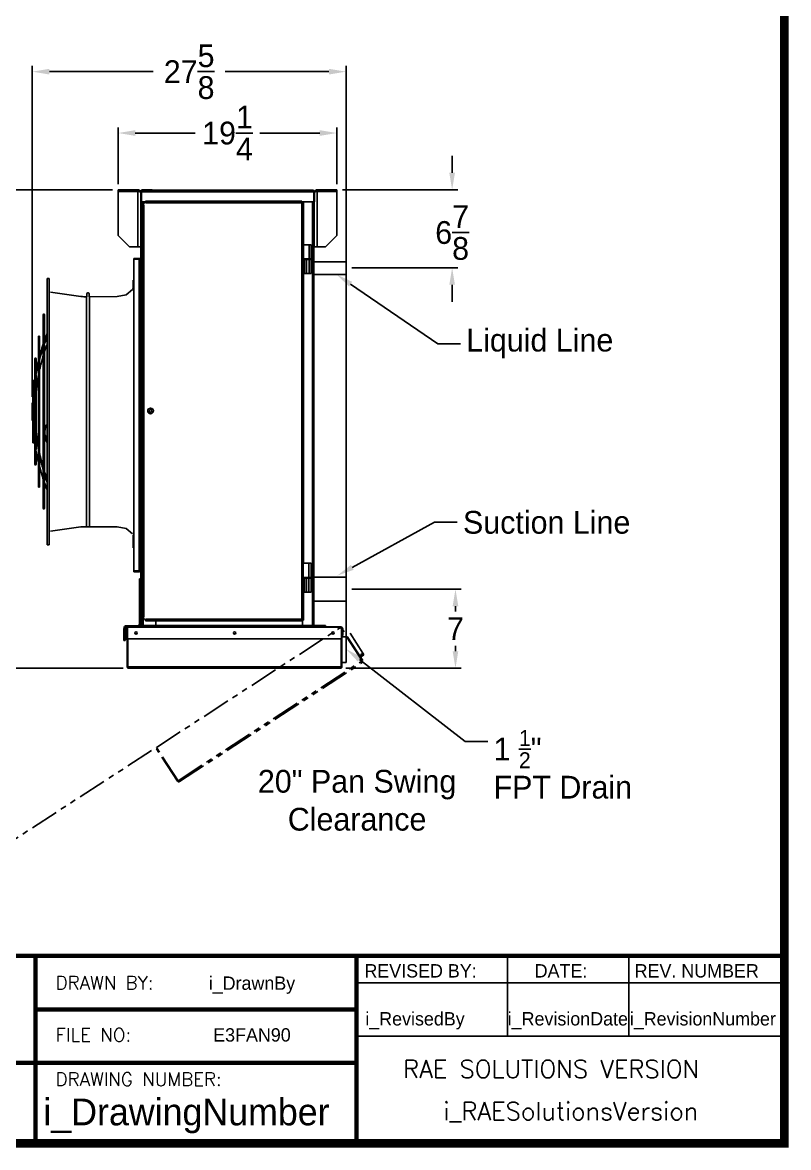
# Model space of a CAD drawing. Header units: inches. Extents: x 547 to 857, y 246 to 442.
# Drawn here: x 786 to 853.4, y 249.5 to 348.4 of the extents above; entities that cross this region are included whole.
import ezdxf
from ezdxf import colors
from ezdxf.entities.mleader import LeaderData, LeaderLine
from ezdxf.enums import TextEntityAlignment as Align
from ezdxf.math import Vec2, Vec3

# ---------------------------------------------------------------- set-up
doc = ezdxf.new("R2010")
doc.units = ezdxf.units.IN
doc.header["$MEASUREMENT"] = 0
doc.header["$PDSIZE"] = -1
doc.linetypes.add('PHANTOM', pattern=[0.5, 0.25, -0.05, 0.05, -0.05, 0.05, -0.05])
doc.layers.add('Hingeable', color=7, linetype='PHANTOM')
doc.styles.add('SIMPLEX', font='SIMPLEX')
doc.dimstyles.new('RAE Solutions', dxfattribs={"dimtxt": 2, "dimasz": 1.5, "dimexe": 0.5, "dimexo": 0.5, "dimgap": 0.5, "dimtad": 0, "dimtih": 1, "dimtoh": 1, "dimdec": 3, "dimrnd": 0.125, "dimzin": 1, "dimdsep": 46, "dimlunit": 5, "dimtxsty": 'Standard', "dimcen": 0.09, "dimadec": 0, "dimazin": 0, "dimtfac": 1, "dimtdec": 3, "dimtofl": 0, "dimtmove": 0, "dimatfit": 3, "dimfxl": 1, "dimtolj": 1, "dimtzin": 1, "dimarcsym": 0})

# ---------------------------------------------------------------- blocks, each defined once
blk = doc.blocks.new('*D200')
at = {"color": 0, "linetype": 'Continuous', "lineweight": -2}
for p, q in [((823.834, 335.225), (823.834, 336.725)), ((814.195, 333.725), (824.334, 333.725)), ((814.999, 326.882), (824.334, 326.882)), ((823.834, 325.382), (823.834, 323.882))]:
    blk.add_line(p, q, dxfattribs=at)
at = {"color": 0, "linetype": 'Continuous'}
for points in [[(823.584, 335.225), (824.084, 335.225), (823.834, 333.725)], [(823.584, 325.382), (824.084, 325.382), (823.834, 326.882)]]:
    blk.add_solid(points, dxfattribs=at)
at = {"layer": 'Defpoints', "color": 0, "linetype": 'Continuous'}
for p in [(813.695, 333.725), (814.499, 326.882), (823.834, 326.882)]:
    blk.add_point(p, dxfattribs=at)
at = {"color": 0, "linetype": 'Continuous', "lineweight": 25, "insert": (823.834, 329.977), "char_height": 2, "attachment_point": 5}
blk.add_mtext('\\A1;6{\\H1x;\\S7/8;}', dxfattribs=at)
blk = doc.blocks.new('*D202')
at = {"color": 0, "linetype": 'Continuous', "lineweight": -2}
for p, q in [((794.457, 334.225), (794.457, 339.221)), ((795.957, 338.721), (801.243, 338.721)), ((812.195, 338.721), (806.91, 338.721)), ((813.695, 334.225), (813.695, 339.221))]:
    blk.add_line(p, q, dxfattribs=at)
at = {"color": 0, "linetype": 'Continuous'}
for points in [[(795.957, 338.971), (795.957, 338.471), (794.457, 338.721)], [(812.195, 338.971), (812.195, 338.471), (813.695, 338.721)]]:
    blk.add_solid(points, dxfattribs=at)
at = {"layer": 'Defpoints', "color": 0, "linetype": 'Continuous'}
for p in [(794.457, 338.721), (794.457, 333.725), (813.695, 333.725)]:
    blk.add_point(p, dxfattribs=at)
at = {"color": 0, "linetype": 'Continuous', "lineweight": 25, "insert": (804.076, 338.721), "char_height": 2, "attachment_point": 5}
blk.add_mtext('\\A1;19{\\H1x;\\S1/4;}', dxfattribs=at)
blk = doc.blocks.new('*D203')
at = {"color": 0, "linetype": 'Continuous', "lineweight": -2}
for p, q in [((786.906, 315.518), (786.906, 344.617)), ((814.499, 293.872), (814.499, 344.617)), ((788.406, 344.117), (797.536, 344.117)), ((812.999, 344.117), (803.869, 344.117))]:
    blk.add_line(p, q, dxfattribs=at)
at = {"color": 0, "linetype": 'Continuous'}
for points in [[(788.406, 344.367), (788.406, 343.867), (786.906, 344.117)], [(812.999, 344.367), (812.999, 343.867), (814.499, 344.117)]]:
    blk.add_solid(points, dxfattribs=at)
at = {"layer": 'Defpoints', "color": 0, "linetype": 'Continuous'}
for p in [(786.906, 344.117), (786.906, 315.018), (814.499, 293.372)]:
    blk.add_point(p, dxfattribs=at)
at = {"color": 0, "linetype": 'Continuous', "lineweight": 25, "insert": (800.703, 344.117), "char_height": 2, "attachment_point": 5}
blk.add_mtext('\\A1;27{\\H1x;\\S5/8;}', dxfattribs=at)
blk = doc.blocks.new('*D204')
at = {"color": 0, "linetype": 'Continuous', "lineweight": -2}
for p, q in [((793.957, 333.725), (779.464, 333.725)), ((779.964, 332.225), (779.964, 314.197)), ((779.964, 293.169), (779.964, 311.197)), ((794.89, 291.669), (779.464, 291.669))]:
    blk.add_line(p, q, dxfattribs=at)
at = {"color": 0, "linetype": 'Continuous'}
for points in [[(779.714, 332.225), (780.214, 332.225), (779.964, 333.725)], [(779.714, 293.169), (780.214, 293.169), (779.964, 291.669)]]:
    blk.add_solid(points, dxfattribs=at)
at = {"layer": 'Defpoints', "color": 0, "linetype": 'Continuous'}
for p in [(794.457, 333.725), (779.964, 291.669), (795.39, 291.669)]:
    blk.add_point(p, dxfattribs=at)
at = {"color": 0, "linetype": 'Continuous', "lineweight": 25, "insert": (779.964, 312.697), "char_height": 2, "attachment_point": 5}
blk.add_mtext('\\A1;42', dxfattribs=at)
blk = doc.blocks.new('*D212')
at = {"color": 0, "lineweight": -2}
for p, q in [((814.999, 298.625), (824.628, 298.625)), ((824.128, 297.125), (824.128, 296.647)), ((824.128, 293.169), (824.128, 293.647)), ((814.497, 291.669), (824.628, 291.669))]:
    blk.add_line(p, q, dxfattribs=at)
at = {"color": 0}
for points in [[(823.878, 297.125), (824.378, 297.125), (824.128, 298.625)], [(823.878, 293.169), (824.378, 293.169), (824.128, 291.669)]]:
    blk.add_solid(points, dxfattribs=at)
at = {"layer": 'Defpoints', "color": 0}
for p in [(814.499, 298.625), (824.128, 298.625), (813.997, 291.669)]:
    blk.add_point(p, dxfattribs=at)
at = {"color": 0, "insert": (824.128, 295.147), "char_height": 2, "attachment_point": 5}
blk.add_mtext('\\A1;7', dxfattribs=at)

msp = doc.modelspace()

# ---------------------------------------------------------------- linework, layer by layer
at = {"linetype": 'Continuous', "lineweight": 25}
for p, q in [((794.4575, 333.5953), (794.4575, 333.7253)), ((796.1935, 333.7253), (794.4575, 333.7253)), ((796.1935, 333.5953), (794.4575, 333.5953)), ((796.1935, 333.5882), (794.4575, 333.5882)), ((794.4575, 329.7253), (794.4575, 333.5882)), ((796.1935, 333.5953), (796.1935, 333.7253)), ((796.1935, 328.7253), (796.1935, 333.5882)), ((796.4575, 333.5923), (796.4575, 333.4613)), ((796.4704, 333.5923), (796.4575, 333.5923)), ((796.4575, 333.4613), (796.4575, 328.7253)), ((796.4637, 333.5552), (796.5137, 333.5552)), ((796.4637, 333.5552), (796.4637, 332.6882)), ((796.5137, 333.5552), (796.5137, 332.6882)), ((796.52, 333.5552), (796.52, 333.4222)), ((796.5208, 333.5552), (796.52, 333.5552)), ((796.52, 333.4222), (796.52, 295.429)), ((796.5208, 333.5552), (796.5208, 332.6882)), ((811.6816, 333.5552), (796.5208, 333.5552)), ((797.4575, 333.7253), (796.5905, 333.7253)), ((796.5905, 333.6872), (796.5905, 333.7253)), ((796.5967, 333.6882), (811.6057, 333.6882)), ((797.4575, 333.7253), (797.4575, 333.6882)), ((811.6816, 333.5552), (811.6816, 332.6882)), ((811.6816, 333.5552), (811.6825, 333.5552)), ((811.6825, 333.4222), (811.6825, 333.5552)), ((811.6887, 333.5423), (811.6825, 333.5423)), ((811.6825, 295.429), (811.6825, 333.4222)), ((811.7387, 333.5552), (811.6887, 333.5552)), ((811.6887, 333.5552), (811.6887, 332.6882)), ((811.7387, 333.5552), (811.7387, 332.6882)), ((811.959, 333.5953), (811.959, 333.7253)), ((811.959, 333.7253), (813.695, 333.7253)), ((811.959, 333.5953), (813.695, 333.5953)), ((811.959, 328.7253), (811.959, 333.5882)), ((811.959, 333.5882), (813.695, 333.5882)), ((813.695, 333.5953), (813.695, 333.7253)), ((813.695, 329.7253), (813.695, 333.5882)), ((796.4575, 332.6628), (796.52, 332.6628)), ((796.4637, 332.6882), (796.5137, 332.6882)), ((796.5075, 332.6753), (796.5075, 332.6882)), ((796.5075, 332.6753), (796.5075, 332.6628)), ((796.52, 332.6753), (796.5075, 332.6753)), ((796.8715, 332.6882), (796.5208, 332.6882)), ((796.5585, 332.4122), (796.6215, 332.4122)), ((796.5585, 332.4122), (796.5585, 296.1622)), ((796.8715, 332.6622), (796.6215, 332.4122)), ((796.6215, 332.4122), (796.6215, 296.1622)), ((796.7045, 332.4122), (796.6215, 332.4122)), ((796.653, 332.6882), (796.653, 332.4437)), ((796.7045, 296.1622), (796.7045, 332.4122)), ((796.8715, 332.7252), (796.8715, 332.6622)), ((810.6005, 332.7252), (796.8715, 332.7252)), ((810.6005, 332.6622), (796.8715, 332.6622)), ((796.8715, 332.6622), (796.8715, 332.5792)), ((796.8715, 332.5792), (810.6005, 332.5792)), ((810.6005, 332.7252), (810.6005, 332.6622)), ((811.6816, 332.6882), (810.6005, 332.6882)), ((810.6835, 332.6622), (810.6005, 332.6622)), ((810.6005, 332.5792), (810.6005, 332.6622)), ((810.6005, 295.9952), (810.6005, 332.5792)), ((810.6825, 332.6622), (810.6825, 332.6882)), ((810.6835, 295.9122), (810.6835, 332.6622)), ((810.6835, 332.6622), (810.7465, 332.6622)), ((810.7465, 328.9072), (810.7465, 332.6622)), ((811.5495, 295.429), (811.5495, 332.6882)), ((811.695, 332.6753), (811.6825, 332.6753)), ((811.7387, 332.6882), (811.6887, 332.6882)), ((811.695, 332.6882), (811.695, 328.7253)), ((795.4575, 328.7253), (794.4575, 329.7253)), ((812.695, 328.7253), (813.695, 329.7253)), ((796.1935, 328.7253), (795.4575, 328.7253)), ((796.4575, 328.7253), (796.1935, 328.7253)), ((796.4575, 328.7253), (796.4575, 295.429)), ((810.7465, 327.6672), (810.7465, 328.9072)), ((811.2465, 328.9072), (810.7465, 328.9072)), ((811.2465, 328.9072), (811.2465, 327.6672)), ((811.2465, 328.9072), (811.434, 328.9072)), ((811.434, 328.9072), (811.434, 327.6672)), ((811.695, 328.7253), (811.959, 328.7253)), ((811.959, 328.7253), (812.695, 328.7253)), ((795.8325, 327.6928), (795.8325, 327.6298)), ((796.3115, 327.6928), (795.8325, 327.6928)), ((796.3115, 327.6298), (795.8325, 327.6298)), ((796.3115, 327.6227), (795.8325, 327.6227)), ((795.8325, 300.2209), (795.8325, 327.6227)), ((796.3115, 327.6928), (796.3115, 327.6298)), ((796.3115, 300.2209), (796.3115, 327.6227)), ((810.7465, 300.9027), (810.7465, 327.6672)), ((811.2465, 327.6672), (810.7465, 327.6672)), ((810.8405, 326.3647), (810.8405, 327.6047)), ((811.028, 327.6047), (810.8405, 327.6047)), ((810.8562, 327.6672), (810.8562, 327.6047)), ((811.028, 326.3647), (811.028, 327.6047)), ((811.028, 327.6047), (811.247, 327.6047)), ((811.2465, 327.6672), (811.434, 327.6672)), ((811.247, 326.3647), (811.247, 327.6047)), ((811.4345, 327.6047), (811.247, 327.6047)), ((811.4187, 327.6047), (811.4187, 327.6672)), ((811.4345, 326.3647), (811.4345, 327.6047)), ((814.4992, 327.4128), (811.6887, 327.4128)), ((814.4992, 326.3503), (814.4992, 327.4128)), ((788.3816, 325.9433), (788.2054, 325.9402)), ((788.3895, 325.4905), (788.3816, 325.9433)), ((788.3816, 325.9433), (788.3816, 302.5181)), ((795.7855, 325.0988), (795.7855, 325.7918)), ((795.8325, 325.7918), (795.7855, 325.7918)), ((811.028, 326.3647), (810.8405, 326.3647)), ((811.028, 326.3647), (811.247, 326.3647)), ((811.4345, 326.3647), (811.247, 326.3647)), ((811.6887, 326.2878), (814.4992, 326.2878)), ((814.4992, 326.2878), (814.4992, 326.3503)), ((791.1894, 324.3623), (788.5022, 324.7399)), ((791.7148, 324.625), (791.7101, 324.3573)), ((791.8615, 324.6637), (791.7542, 324.6637)), ((791.9056, 324.3536), (791.9008, 324.625)), ((795.1616, 324.4929), (794.3762, 324.3488)), ((795.7202, 324.9657), (795.1616, 324.4929)), ((795.8325, 325.1947), (795.7202, 324.9657)), ((791.6691, 324.3187), (791.6691, 304.1426)), ((791.9455, 324.3149), (791.9455, 304.1464)), ((787.8679, 322.7518), (787.8679, 305.7095)), ((787.9663, 320.18), (787.9663, 322.7518)), ((787.4466, 320.8292), (787.4466, 307.6321)), ((787.5451, 318.8671), (787.5451, 320.8292)), ((787.9663, 308.1148), (787.9663, 320.0717)), ((787.139, 318.8852), (787.139, 309.5761)), ((787.2374, 317.5531), (787.2374, 318.8852)), ((787.5451, 309.5051), (787.5451, 318.7425)), ((786.9461, 316.9264), (786.9461, 311.5349)), ((787.0445, 316.2563), (787.0445, 316.9264)), ((787.2374, 310.9107), (787.2374, 317.3993)), ((787.0445, 312.3271), (787.0445, 316.0458)), ((786.9456, 315.0181), (786.9063, 315.0181)), ((786.9063, 315.0181), (786.9063, 313.4433)), ((786.9456, 315.0181), (786.9456, 313.4433)), ((786.9063, 313.4433), (786.9456, 313.4433)), ((787.0445, 311.5349), (787.0445, 312.0955)), ((788.0398, 311.9015), (788.2055, 311.4915)), ((788.0919, 311.9622), (788.2055, 311.681)), ((787.2374, 309.5761), (787.2374, 310.7574)), ((788.2029, 311.2422), (788.2055, 311.2422)), ((788.203, 311.226), (788.2055, 311.226)), ((787.5451, 307.6321), (787.5451, 309.3816)), ((787.9663, 305.7095), (787.9663, 308.0052)), ((788.5022, 303.7214), (791.1894, 304.099)), ((794.3762, 304.1125), (795.1616, 303.9684)), ((795.1616, 303.9684), (795.7202, 303.4956)), ((788.3816, 302.5181), (788.3895, 302.9708)), ((795.7855, 302.2618), (795.7855, 303.3625)), ((788.2054, 302.5211), (788.3816, 302.5181)), ((795.8325, 302.2618), (795.7855, 302.2618)), ((810.7415, 299.6627), (810.7415, 300.9027)), ((811.2415, 300.9027), (810.7415, 300.9027)), ((811.2415, 300.9027), (811.2415, 299.6627)), ((811.2415, 300.9027), (811.429, 300.9027)), ((811.429, 300.9027), (811.429, 299.6627)), ((796.3115, 300.2209), (795.8325, 300.2209)), ((795.8325, 300.1508), (795.8325, 300.2138)), ((796.3115, 300.2138), (795.8325, 300.2138)), ((796.3115, 300.1508), (795.8325, 300.1508)), ((796.3115, 300.1508), (796.3115, 300.2138)), ((814.4992, 299.6878), (811.6825, 299.6878)), ((796.3275, 299.5317), (796.4575, 299.5317)), ((796.3275, 299.5317), (796.3275, 296.5457)), ((811.2415, 299.6627), (810.7415, 299.6627)), ((810.7465, 295.9122), (810.7465, 299.6627)), ((810.8355, 298.3602), (810.8355, 299.6002)), ((811.023, 299.6002), (810.8355, 299.6002)), ((810.8512, 299.6627), (810.8512, 299.6002)), ((811.023, 298.3602), (811.023, 299.6002)), ((811.023, 299.6002), (811.242, 299.6002)), ((811.2415, 299.6627), (811.429, 299.6627)), ((811.242, 298.3602), (811.242, 299.6002)), ((811.4295, 299.6002), (811.242, 299.6002)), ((811.4137, 299.6002), (811.4137, 299.6627)), ((811.4295, 298.3602), (811.4295, 299.6002)), ((811.023, 298.3602), (810.8355, 298.3602)), ((811.023, 298.3602), (811.242, 298.3602)), ((811.4295, 298.3602), (811.242, 298.3602)), ((811.6825, 297.5628), (814.4992, 297.5628)), ((796.3275, 296.5457), (796.4575, 296.5457)), ((796.3275, 296.5457), (796.3275, 295.5457)), ((796.5585, 296.1622), (796.6215, 296.1622)), ((796.6215, 296.1622), (796.7045, 296.1622)), ((796.6215, 296.1622), (796.8715, 295.9122)), ((796.653, 296.1307), (796.653, 295.429)), ((796.8715, 295.9952), (796.8715, 295.9122)), ((810.6005, 295.9952), (796.8715, 295.9952)), ((796.8715, 295.8492), (796.8715, 295.9122)), ((796.8715, 295.9122), (810.6005, 295.9122)), ((796.8715, 295.8492), (810.6005, 295.8492)), ((797.77, 295.8492), (797.77, 295.429)), ((810.6005, 295.9122), (810.6005, 295.9952)), ((810.6005, 295.8492), (810.6005, 295.9122)), ((810.6835, 295.9122), (810.6005, 295.9122)), ((810.6825, 295.429), (810.6825, 295.9122)), ((810.6835, 295.9122), (810.7465, 295.9122)), ((795.0825, 295.1477), (794.9525, 295.1477)), ((794.9525, 295.1477), (794.9525, 294.0992)), ((795.0825, 295.1477), (795.0825, 294.0992)), ((795.2575, 295.1483), (795.2075, 295.1483)), ((795.2075, 294.1563), (795.2075, 295.1483)), ((795.2165, 295.2817), (795.2165, 295.4117)), ((796.1935, 295.4117), (795.2165, 295.4117)), ((795.2887, 295.2817), (795.2165, 295.2817)), ((795.2575, 294.1563), (795.2575, 295.1483)), ((795.26, 295.1688), (795.2887, 295.1688)), ((795.2887, 294.2705), (795.2887, 295.296)), ((795.2887, 295.296), (796.2262, 295.296)), ((796.1935, 295.296), (796.1935, 295.4117)), ((796.2262, 295.429), (812.695, 295.429)), ((796.2262, 295.429), (796.2262, 295.296)), ((796.2262, 295.296), (812.695, 295.296)), ((796.3275, 295.5457), (796.4575, 295.5457)), ((812.695, 295.296), (812.695, 295.429)), ((812.709, 295.3053), (812.695, 295.3047)), ((814.1012, 295.296), (812.695, 295.296)), ((812.709, 295.3053), (812.709, 295.296)), ((814.0495, 295.3053), (812.709, 295.3053)), ((814.0495, 295.296), (814.0495, 295.3053)), ((814.1012, 294.2705), (814.1012, 295.296)), ((814.1299, 295.1688), (814.1012, 295.1688)), ((814.2065, 295.1483), (814.1325, 295.1483)), ((814.1325, 294.5553), (814.1325, 295.1483)), ((814.2065, 294.5553), (814.2065, 295.1483)), ((794.9525, 294.0992), (795.0825, 294.0992)), ((795.2575, 294.1563), (795.2075, 294.1563)), ((795.2575, 291.8018), (795.2575, 294.1563)), ((795.2887, 294.2705), (814.1012, 294.2705)), ((795.3075, 291.8018), (795.3075, 294.2705)), ((795.3075, 294.1433), (795.3145, 294.1433)), ((795.3145, 291.8018), (795.3145, 294.2705)), ((814.0799, 294.4813), (814.0729, 294.4813)), ((814.0799, 294.4188), (814.0729, 294.4188)), ((814.0754, 291.8018), (814.0754, 294.2705)), ((814.0825, 291.8018), (814.0825, 294.2705)), ((814.4992, 294.4188), (814.1299, 294.4188)), ((814.1325, 294.5553), (814.2065, 294.5553)), ((814.1325, 291.8018), (814.1325, 294.5553)), ((814.4992, 294.4188), (814.1325, 294.4188)), ((814.4992, 294.4188), (814.4992, 292.3248)), ((814.4992, 294.4188), (814.4992, 292.3248)), ((815.8613, 292.9409), (815.8194, 292.9136)), ((795.2575, 291.8018), (795.3075, 291.8018)), ((795.3145, 291.8018), (814.0754, 291.8018)), ((814.0729, 292.1688), (814.0799, 292.1688)), ((814.0754, 292.1688), (814.0825, 292.1688)), ((814.1299, 291.8018), (814.0799, 291.8018)), ((814.1325, 291.8018), (814.0825, 291.8018)), ((814.1299, 292.1688), (814.4992, 292.1688)), ((814.1325, 292.1688), (814.4992, 292.1688)), ((814.4992, 292.3248), (814.4992, 292.1688)), ((814.4992, 292.3248), (814.4992, 292.1688)), ((795.3905, 291.6688), (813.9995, 291.6688))]:
    msp.add_line(p, q, dxfattribs=at)
for p, q in [((791.9449, 324.3149), (794.3762, 324.3488)), ((791.1894, 304.099), (794.3762, 304.1125)), ((811.6825, 299.6878), (814.4992, 299.6878)), ((814.4992, 299.6878), (814.4992, 297.5628)), ((721.3364, 266.3797), (815.4134, 266.3797)), ((787.1903, 266.3797), (787.1903, 256.972)), ((815.4134, 266.3797), (815.4134, 249.9162)), ((815.4134, 266.3797), (853.0442, 266.3797)), ((815.4134, 266.3797), (815.4134, 264.0278)), ((828.6911, 266.3797), (828.6911, 259.3239)), ((839.3842, 266.3797), (839.3842, 259.3239)), ((815.4134, 264.0278), (853.0442, 264.0278)), ((787.1903, 261.6759), (815.4134, 261.6759)), ((787.1903, 256.972), (787.1903, 261.6759)), ((815.4134, 259.3239), (853.0442, 259.3239)), ((815.4134, 256.972), (721.3364, 256.972)), ((787.1903, 256.972), (787.1903, 249.9162))]:
    msp.add_line(p, q)
for points, const_width in [([(551.9978, 249.9162), (853.0442, 249.9162), (853.0442, 438.0702), (551.9978, 438.0702), (551.9978, 249.9162)], 0.7526), ([(853.0442, 266.3797), (627.2594, 266.3797), (627.2594, 249.9162)], 0.3763), ([(787.1903, 266.3797), (787.1903, 249.9162)], 0.3763), ([(815.4134, 249.9162), (815.4134, 266.3797), (853.0442, 266.3797)], 0.3763), ([(815.4134, 261.6759), (787.1903, 261.6759), (787.1903, 249.9162)], 0.3763), ([(815.4134, 256.972), (721.3364, 256.972)], 0.3763)]:
    msp.add_lwpolyline(points, dxfattribs=dict(const_width=const_width))
at = {"linetype": 'Continuous', "lineweight": 25, "flags": 128}
msp.add_lwpolyline([(796.2262, 295.4157), (796.2196, 295.4142), (796.1935, 295.4117)], dxfattribs=at)
at = {"linetype": 'Continuous', "lineweight": 25}
for centre, radius in [((797.3085, 314.2872), 0.25), ((797.3085, 314.2872), 0.125), ((796.0387, 294.7705), 0.0995), ((804.695, 294.7705), 0.0995), ((813.3512, 294.7705), 0.0995)]:
    msp.add_circle(centre, radius, dxfattribs=at)
for centre, radius, start, end in [((796.5905, 333.5923), 0.133, 90, 180), ((796.6405, 333.5423), 0.133, 149.720557, 170.688254), ((811.562, 333.5423), 0.133, 10.219617, 29.744784), ((791.7542, 324.6244), 0.0394, 90, 179), ((791.8615, 324.6244), 0.0394, 1, 90), ((791.8743, 329.2356), 4.9213, 262, 267.610221), ((791.6708, 324.358), 0.0394, 267.610221, 359), ((791.9449, 324.3543), 0.0394, 181, 270.798635), ((787.9171, 322.7518), 0.0492, 0, 180), ((787.4958, 320.8292), 0.0492, 0, 180), ((787.1882, 318.8852), 0.0492, 0, 180), ((786.9953, 316.9264), 0.0492, 0, 180), ((786.9953, 311.5349), 0.0492, 180, 0), ((787.1882, 309.5761), 0.0492, 180, 360), ((787.4958, 307.6321), 0.0492, 180, 0), ((787.9171, 305.7095), 0.0492, 180, 360), ((795.2165, 295.1477), 0.264, 90, 180), ((795.2165, 295.1477), 0.134, 90, 180), ((795.3405, 295.1483), 0.133, 112.89837, 180), ((795.3405, 295.1483), 0.083, 128.571734, 180), ((796.1935, 295.5457), 0.134, 299.460745, 0), ((796.1935, 295.5457), 0.264, 333.772108, 0), ((814.0495, 295.1483), 0.157, 0, 90), ((814.0495, 295.1483), 0.083, 0, 51.428266)]:
    msp.add_arc(centre, radius, start, end, dxfattribs=at)
for points, knots in [([(796.4575, 333.4613), (796.4535, 333.4959), (796.4455, 333.5651), (796.3845, 333.6523), (796.2972, 333.7134), (796.228, 333.7213), (796.1935, 333.7253)], [0, 0, 0, 0, 0.2499999, 0.4999986, 0.7500026, 1, 1, 1, 1]), ([(796.2457, 333.5845), (796.2454, 333.5847), (796.2306, 333.5946), (796.2118, 333.5949), (796.1935, 333.5953)], [0, 0, 0, 0, 0.0209235, 1, 1, 1, 1]), ([(796.1935, 333.5882), (796.2213, 333.587), (796.2771, 333.5844), (796.3518, 333.5678), (796.4102, 333.5402), (796.4497, 333.5028), (796.4548, 333.4753), (796.4575, 333.4613)], [0, 0, 0, 0, 0.1907789, 0.3816597, 0.5768534, 0.7838764, 1, 1, 1, 1]), ([(796.5967, 333.6882), (796.5821, 333.6868), (796.5503, 333.6837), (796.5097, 333.6596), (796.4797, 333.6229), (796.4656, 333.5873), (796.4642, 333.564), (796.4637, 333.5552)], [0, 0, 0, 0, 0.2277485, 0.4962014, 0.6892053, 0.8824399, 1, 1, 1, 1]), ([(796.5259, 333.5977), (796.5253, 333.5969), (796.5197, 333.5898), (796.5149, 333.5744), (796.514, 333.5604), (796.5137, 333.5552)], [0, 0, 0, 0, 0.0740735, 0.6593221, 1, 1, 1, 1]), ([(796.5208, 333.5552), (796.5218, 333.567), (796.5239, 333.5892), (796.5292, 333.6184), (796.5359, 333.641), (796.5468, 333.6617), (796.5677, 333.6825), (796.5858, 333.6861), (796.5967, 333.6882)], [0, 0, 0, 0, 0.15709085, 0.29742919, 0.42172758, 0.53098073, 0.71670474, 1, 1, 1, 1]), ([(811.6057, 333.6882), (811.6146, 333.6868), (811.6339, 333.6837), (811.659, 333.6596), (811.6741, 333.6229), (811.6802, 333.5873), (811.6813, 333.564), (811.6816, 333.5552)], [0, 0, 0, 0, 0.22774933, 0.49620642, 0.68920286, 0.88243955, 1, 1, 1, 1]), ([(811.7387, 333.5552), (811.738, 333.5657), (811.7366, 333.5863), (811.7258, 333.6147), (811.7104, 333.6388), (811.688, 333.6614), (811.6537, 333.6828), (811.6234, 333.6862), (811.6057, 333.6882)], [0, 0, 0, 0, 0.139858, 0.2740272, 0.4037402, 0.5303433, 0.725176, 1, 1, 1, 1]), ([(811.6887, 333.5552), (811.6882, 333.5617), (811.6872, 333.5746), (811.6825, 333.5886), (811.6784, 333.5948), (811.6775, 333.5961)], [0, 0, 0, 0, 0.4476695, 0.8839029, 1, 1, 1, 1]), ([(811.7336, 333.5901), (811.7453, 333.6103), (811.7743, 333.6605), (811.8561, 333.7129), (811.9247, 333.7212), (811.959, 333.7253)], [0, 0, 0, 0, 0.2523943, 0.6261991, 1, 1, 1, 1]), ([(811.959, 333.5882), (811.931, 333.587), (811.875, 333.5845), (811.8018, 333.5675), (811.7551, 333.5487), (811.7412, 333.5344), (811.7387, 333.5319)], [0, 0, 0, 0, 0.3077552, 0.6156747, 0.930549, 1, 1, 1, 1]), ([(811.9067, 333.5845), (811.9071, 333.5847), (811.9218, 333.5946), (811.9406, 333.5949), (811.959, 333.5953)], [0, 0, 0, 0, 0.02092, 1, 1, 1, 1]), ([(796.3115, 327.6928), (796.3224, 327.6921), (796.3437, 327.6907), (796.3731, 327.6802), (796.3984, 327.6652), (796.4242, 327.6419), (796.4506, 327.6034), (796.4549, 327.5676), (796.4575, 327.5468)], [0, 0, 0, 0, 0.1338561, 0.2613721, 0.3834226, 0.5010258, 0.7092289, 1, 1, 1, 1]), ([(796.3115, 327.6298), (796.3176, 327.6293), (796.3298, 327.6285), (796.3432, 327.6242), (796.3494, 327.6204), (796.3508, 327.6195)], [0, 0, 0, 0, 0.442922, 0.8712763, 1, 1, 1, 1]), ([(796.4575, 327.5468), (796.4554, 327.5571), (796.4513, 327.5775), (796.421, 327.6029), (796.38, 327.6167), (796.3424, 327.6217), (796.3191, 327.6225), (796.3115, 327.6227)], [0, 0, 0, 0, 0.2614959, 0.5198472, 0.7128833, 0.9060229, 1, 1, 1, 1]), ([(788.2055, 325.9402), (788.2055, 325.9354), (788.2055, 325.9257), (788.2055, 325.8477), (788.2055, 325.7235), (788.2055, 325.5492), (788.2055, 325.3267), (788.2055, 325.0566), (788.2055, 324.7401), (788.2055, 324.3786), (788.2055, 323.9737), (788.2055, 323.5271), (788.2055, 323.0406), (788.2055, 322.5165), (788.2055, 321.9568), (788.2055, 321.3641), (788.2055, 320.7408), (788.2055, 320.0896), (788.2055, 319.4133), (788.2055, 318.7149), (788.2055, 317.9972), (788.2055, 317.2635), (788.2055, 316.5167), (788.2055, 315.7601), (788.2055, 314.997), (788.2055, 314.4861), (788.2055, 314.2307)], [0, 0, 0, 0, 0.0416667, 0.0833333, 0.1250001, 0.1666666, 0.2083335, 0.2500001, 0.2916667, 0.3333333, 0.3750001, 0.4166667, 0.4583334, 0.5000001, 0.5416668, 0.5833334, 0.625, 0.6666668, 0.7083333, 0.75, 0.7916667, 0.8333334, 0.875, 0.9166667, 0.9583333, 1, 1, 1, 1]), ([(788.3936, 325.2543), (788.393, 325.2851), (788.3919, 325.3469), (788.3906, 325.425), (788.3897, 325.4798), (788.3895, 325.4869), (788.3895, 325.4905)], [0, 0, 0, 0, 0.2489834, 0.499349, 0.7496812, 1, 1, 1, 1]), ([(787.9555, 320.1391), (787.9982, 320.2548), (788.078, 320.4706), (788.1651, 320.6852), (788.2055, 320.7847)], [0, 0, 0, 0, 0.5359086, 1, 1, 1, 1]), ([(788.2055, 320.7941), (788.1792, 320.7302), (788.1002, 320.5384), (788.0192, 320.3269), (787.9668, 320.179), (787.9602, 320.1604)], [0, 0, 0, 0, 0.303779, 0.9120459, 1, 1, 1, 1]), ([(788.2055, 321.097), (788.1839, 321.0423), (788.11, 320.8554), (788.0308, 320.6398), (787.9758, 320.4785), (787.9663, 320.4506)], [0, 0, 0, 0, 0.255167, 0.8714285, 1, 1, 1, 1]), ([(787.5323, 318.8123), (787.5623, 318.9191), (787.625, 319.1426), (787.7245, 319.4636), (787.8065, 319.7161), (787.8545, 319.8522), (787.8679, 319.8904)], [0, 0, 0, 0, 0.29602165, 0.61905663, 0.89294673, 1, 1, 1, 1]), ([(787.8679, 319.9007), (787.8632, 319.8876), (787.8202, 319.7668), (787.7497, 319.5501), (787.6589, 319.2602), (787.5895, 319.0253), (787.5512, 318.8858), (787.5366, 318.8328)], [0, 0, 0, 0, 0.0373263, 0.3415893, 0.6100755, 0.8518793, 1, 1, 1, 1]), ([(787.8679, 320.163), (787.8675, 320.1618), (787.8275, 320.0448), (787.7575, 319.8204), (787.661, 319.4991), (787.5916, 319.2539), (787.5555, 319.1154), (787.5451, 319.0753)], [0, 0, 0, 0, 0.0033171, 0.3252528, 0.6200068, 0.8899558, 1, 1, 1, 1]), ([(787.9555, 320.1391), (787.9559, 320.145), (787.9564, 320.154), (787.9592, 320.1588), (787.9601, 320.1604)], [0, 0, 0, 0, 0.6571768, 1, 1, 1, 1]), ([(787.9663, 320.0704), (787.9663, 320.071), (787.9666, 320.0755), (787.9652, 320.0851), (787.9617, 320.1009), (787.9568, 320.1199), (787.956, 320.1322), (787.9555, 320.1391)], [0, 0, 0, 0, 0.0277321, 0.2009316, 0.3724423, 0.6544076, 1, 1, 1, 1]), ([(787.9663, 319.451), (787.9737, 319.4744), (788.0142, 319.6035), (788.0929, 319.8351), (788.1682, 320.0425), (788.2055, 320.1452)], [0, 0, 0, 0, 0.1009105, 0.5551025, 1, 1, 1, 1]), ([(787.2227, 317.4706), (787.243, 317.576), (787.2859, 317.798), (787.3572, 318.1194), (787.4117, 318.3524), (787.4422, 318.4688), (787.4466, 318.4857)], [0, 0, 0, 0, 0.3104915, 0.6542957, 0.9499074, 1, 1, 1, 1]), ([(787.4466, 318.4913), (787.4307, 318.4279), (787.3965, 318.2916), (787.3499, 318.0901), (787.3068, 317.8943), (787.2708, 317.7205), (787.2445, 317.5878), (787.2305, 317.5128), (787.2261, 317.4889)], [0, 0, 0, 0, 0.1903701, 0.40937326, 0.60375977, 0.7761163, 0.92880943, 1, 1, 1, 1]), ([(787.4466, 318.6868), (787.442, 318.6678), (787.4168, 318.5658), (787.3762, 318.3867), (787.3261, 318.1553), (787.2799, 317.9285), (787.252, 317.7783), (787.2374, 317.6995)], [0, 0, 0, 0, 0.0577946, 0.3112723, 0.5451857, 0.7611204, 1, 1, 1, 1]), ([(787.5363, 318.8329), (787.5363, 318.8328), (787.534, 318.8299), (787.5325, 318.8215), (787.5324, 318.8136), (787.5323, 318.8123)], [0, 0, 0, 0, 0.0124511, 0.8342639, 1, 1, 1, 1]), ([(787.5323, 318.8123), (787.5328, 318.806), (787.5336, 318.7942), (787.5386, 318.7757), (787.5429, 318.7602), (787.5447, 318.7499), (787.5452, 318.7426), (787.5447, 318.7396), (787.5444, 318.7379)], [0, 0, 0, 0, 0.2925929, 0.5469802, 0.7222755, 0.855545, 0.9202618, 1, 1, 1, 1]), ([(787.5451, 317.882), (787.5593, 317.9474), (787.5872, 318.0755), (787.6337, 318.2719), (787.6848, 318.4778), (787.7441, 318.7035), (787.8053, 318.9244), (787.8489, 319.0702), (787.8679, 319.1338)], [0, 0, 0, 0, 0.1559964, 0.3057277, 0.4694364, 0.6487845, 0.8468715, 1, 1, 1, 1]), ([(787.2265, 317.4888), (787.2253, 317.4863), (787.223, 317.4814), (787.2228, 317.4741), (787.2227, 317.4706)], [0, 0, 0, 0, 0.5217173, 1, 1, 1, 1]), ([(787.2227, 317.4706), (787.2232, 317.4643), (787.224, 317.4525), (787.2294, 317.4342), (787.2343, 317.4188), (787.2368, 317.4076), (787.2377, 317.3998), (787.2371, 317.3966), (787.2368, 317.3952)], [0, 0, 0, 0, 0.2854517, 0.5338087, 0.7052317, 0.8376832, 0.9320901, 1, 1, 1, 1]), ([(787.0277, 316.1187), (787.0345, 316.1837), (787.0488, 316.3199), (787.0747, 316.5345), (787.1042, 316.7513), (787.1261, 316.903), (787.138, 316.9763), (787.139, 316.9825)], [0, 0, 0, 0, 0.2252464, 0.4725727, 0.7448135, 0.9783224, 1, 1, 1, 1]), ([(787.139, 317.1045), (787.1332, 317.0655), (787.1183, 316.9657), (787.0974, 316.8107), (787.0765, 316.6445), (787.0591, 316.4964), (787.0491, 316.4033), (787.0445, 316.3605)], [0, 0, 0, 0, 0.1574639, 0.4029128, 0.6253444, 0.827401, 1, 1, 1, 1]), ([(787.2374, 315.8414), (787.2423, 315.8968), (787.2538, 316.0285), (787.275, 316.2324), (787.3002, 316.4471), (787.3259, 316.6435), (787.3491, 316.8061), (787.3704, 316.9467), (787.3917, 317.0799), (787.4171, 317.2306), (787.4364, 317.3371), (787.4466, 317.3932)], [0, 0, 0, 0, 0.1068261, 0.253864, 0.3932649, 0.5213059, 0.6332716, 0.7078535, 0.7934048, 0.8912407, 1, 1, 1, 1]), ([(787.4226, 317.2594), (787.4089, 317.1795), (787.3818, 317.0211), (787.3441, 316.7718), (787.31, 316.521), (787.2807, 316.2759), (787.2579, 316.0557), (787.2439, 315.9086), (787.2381, 315.8346), (787.2374, 315.8263)], [0, 0, 0, 0, 0.1676245, 0.3325753, 0.5226248, 0.6926811, 0.8453356, 0.9826751, 1, 1, 1, 1]), ([(787.0277, 316.1187), (787.0281, 316.1124), (787.0291, 316.1006), (787.0348, 316.0825), (787.0402, 316.0671), (787.0435, 316.0552), (787.0449, 316.0471), (787.0443, 316.0441), (787.0442, 316.0434)], [0, 0, 0, 0, 0.2834762, 0.5309649, 0.702469, 0.8350715, 0.9605747, 1, 1, 1, 1]), ([(786.9456, 314.5027), (786.9457, 314.5203), (786.9457, 314.5574), (786.9459, 314.5944), (786.9461, 314.6141), (786.9461, 314.6142)], [0, 0, 0, 0, 0.4736372, 0.9975737, 1, 1, 1, 1]), ([(786.9461, 313.8346), (786.946, 313.8499), (786.9457, 313.887), (786.9457, 313.9241), (786.9456, 313.946)], [0, 0, 0, 0, 0.411075, 1, 1, 1, 1]), ([(787.0445, 314.4191), (787.0554, 314.4182), (787.0795, 314.4162), (787.1135, 314.4232), (787.1314, 314.4336), (787.139, 314.438)], [0, 0, 0, 0, 0.3232549, 0.7134607, 1, 1, 1, 1]), ([(787.0445, 314.0422), (787.0554, 314.0431), (787.0795, 314.0451), (787.1135, 314.0381), (787.1314, 314.0277), (787.139, 314.0233)], [0, 0, 0, 0, 0.3232532, 0.7134638, 1, 1, 1, 1]), ([(787.139, 314.0075), (787.1349, 314.0102), (787.1214, 314.0194), (787.0901, 314.0264), (787.0609, 314.0295), (787.0464, 314.0264), (787.0445, 314.026)], [0, 0, 0, 0, 0.1653465, 0.553645, 0.9418226, 1, 1, 1, 1]), ([(788.2055, 314.2307), (788.2055, 313.9752), (788.2055, 313.4643), (788.2055, 312.7012), (788.2055, 311.9446), (788.2055, 311.1978), (788.2055, 310.4641), (788.2055, 309.7464), (788.2055, 309.048), (788.2055, 308.3717), (788.2055, 307.7205), (788.2055, 307.0973), (788.2055, 306.5045), (788.2055, 305.9449), (788.2055, 305.4207), (788.2055, 304.9342), (788.2055, 304.4876), (788.2055, 304.0827), (788.2055, 303.7212), (788.2055, 303.4047), (788.2055, 303.1346), (788.2055, 302.9121), (788.2055, 302.7378), (788.2055, 302.6136), (788.2055, 302.5356), (788.2055, 302.526), (788.2055, 302.5211)], [0, 0, 0, 0, 0.0416667, 0.0833333, 0.125, 0.1666666, 0.2083333, 0.25, 0.2916667, 0.3333332, 0.375, 0.4166666, 0.4583332, 0.4999999, 0.5416666, 0.5833333, 0.6249999, 0.6666667, 0.7083333, 0.7499999, 0.7916665, 0.8333334, 0.8749999, 0.9166667, 0.9583333, 1, 1, 1, 1]), ([(787.4466, 311.0707), (787.4396, 311.1083), (787.4164, 311.2317), (787.3831, 311.434), (787.344, 311.6896), (787.31, 311.9403), (787.2807, 312.1855), (787.2579, 312.4056), (787.2439, 312.5527), (787.2381, 312.6268), (787.2374, 312.6351)], [0, 0, 0, 0, 0.0722353, 0.2376766, 0.3887439, 0.5628004, 0.7185449, 0.8583521, 0.9841316, 1, 1, 1, 1]), ([(787.2374, 312.564), (787.2403, 312.527), (787.2486, 312.4197), (787.2661, 312.2344), (787.2907, 311.9994), (787.322, 311.738), (787.3582, 311.4707), (787.3991, 311.1991), (787.4289, 311.0244), (787.4444, 310.9334)], [0, 0, 0, 0, 0.0678585, 0.1969155, 0.3401745, 0.499577, 0.6775491, 0.832156, 1, 1, 1, 1]), ([(787.4466, 310.9204), (787.4356, 310.9836), (787.4116, 311.1204), (787.3795, 311.3238), (787.3502, 311.5242), (787.3257, 311.7055), (787.3051, 311.8699), (787.2877, 312.0192), (787.2699, 312.1853), (787.2529, 312.3582), (787.2422, 312.4859), (787.2374, 312.5423)], [0, 0, 0, 0, 0.1173263, 0.2537856, 0.3769384, 0.4882944, 0.5892056, 0.6808731, 0.7643262, 0.8959794, 1, 1, 1, 1]), ([(788.2055, 313.1284), (788.1907, 313.112), (788.1398, 313.0556), (788.0834, 312.9552), (788.0287, 312.8327), (787.9892, 312.7125), (787.9741, 312.6262), (787.9663, 312.5816)], [0, 0, 0, 0, 0.1082397, 0.3730702, 0.5642306, 0.7745302, 1, 1, 1, 1]), ([(788.2064, 313.0737), (788.1961, 313.06), (788.1428, 312.9885), (788.0741, 312.8386), (788.0168, 312.6245), (788.0005, 312.3995), (788.0204, 312.1743), (788.0682, 312.0324), (788.0919, 311.9622)], [0, 0, 0, 0, 0.04376951, 0.22810849, 0.41944523, 0.61460412, 0.80947811, 1, 1, 1, 1]), ([(787.0439, 312.3318), (787.044, 312.3316), (787.0445, 312.3304), (787.0446, 312.3255), (787.0437, 312.3174), (787.0401, 312.3049), (787.0346, 312.2892), (787.0289, 312.2715), (787.0281, 312.2604), (787.0277, 312.2549)], [0, 0, 0, 0, 0.0165586, 0.0751238, 0.1995721, 0.3231952, 0.4968969, 0.7489667, 1, 1, 1, 1]), ([(787.139, 311.354), (787.1322, 311.3985), (787.1126, 311.5278), (787.0838, 311.7473), (787.0531, 312.0031), (787.0358, 312.1741), (787.0277, 312.2549)], [0, 0, 0, 0, 0.148459, 0.4313259, 0.7313825, 1, 1, 1, 1]), ([(787.9663, 312.1867), (787.9709, 312.1525), (787.9837, 312.0549), (788.0177, 311.9619), (788.0398, 311.9015)], [0, 0, 0, 0, 0.3503317, 1, 1, 1, 1]), ([(788.0919, 311.9622), (788.0778, 311.9518), (788.0497, 311.9311), (788.0346, 311.91), (788.0413, 311.9043), (788.0429, 311.9029)], [0, 0, 0, 0, 0.4309441, 0.8618655, 1, 1, 1, 1]), ([(788.2055, 312.0193), (788.1867, 312.0116), (788.1439, 311.994), (788.1106, 311.9737), (788.0919, 311.9622)], [0, 0, 0, 0, 0.43672191, 1, 1, 1, 1]), ([(787.2372, 310.9129), (787.2373, 310.9121), (787.2378, 310.9083), (787.2364, 310.8996), (787.2329, 310.8863), (787.2274, 310.8692), (787.2233, 310.8532), (787.2229, 310.8437), (787.2227, 310.8402)], [0, 0, 0, 0, 0.0383828, 0.1789658, 0.3184341, 0.5249678, 0.8280401, 1, 1, 1, 1]), ([(787.2227, 310.8402), (787.223, 310.8344), (787.2234, 310.8271), (787.226, 310.8233), (787.2266, 310.8225)], [0, 0, 0, 0, 0.7937559, 1, 1, 1, 1]), ([(787.4466, 309.7763), (787.4462, 309.778), (787.4232, 309.8697), (787.3831, 310.046), (787.3245, 310.3133), (787.2712, 310.5761), (787.2384, 310.7545), (787.2227, 310.8402)], [0, 0, 0, 0, 0.0047443, 0.2597356, 0.4981117, 0.759093, 1, 1, 1, 1]), ([(787.277, 310.5519), (787.2787, 310.5431), (787.2924, 310.4697), (787.3219, 310.3272), (787.3663, 310.1191), (787.4081, 309.9334), (787.4364, 309.817), (787.4466, 309.7748)], [0, 0, 0, 0, 0.03409715, 0.28238966, 0.54940533, 0.83660256, 1, 1, 1, 1]), ([(787.8679, 309.3267), (787.846, 309.4006), (787.8013, 309.5512), (787.7405, 309.7716), (787.6807, 309.9994), (787.6256, 310.2227), (787.5795, 310.4198), (787.5545, 310.5356), (787.5451, 310.5789)], [0, 0, 0, 0, 0.1779015, 0.3623726, 0.5292031, 0.7238525, 0.8965857, 1, 1, 1, 1]), ([(787.8679, 309.3208), (787.8589, 309.3502), (787.8194, 309.4794), (787.7577, 309.7015), (787.6839, 309.9808), (787.6127, 310.2694), (787.5693, 310.4657), (787.5451, 310.5753)], [0, 0, 0, 0, 0.0707605, 0.3108508, 0.5324431, 0.7390944, 1, 1, 1, 1]), ([(787.8679, 309.097), (787.8446, 309.1793), (787.7937, 309.3588), (787.7235, 309.6279), (787.6573, 309.8973), (787.6006, 310.1453), (787.5639, 310.3127), (787.5468, 310.3976), (787.5451, 310.4062)], [0, 0, 0, 0, 0.1894116, 0.4131643, 0.6178379, 0.8064076, 0.9804151, 1, 1, 1, 1]), ([(787.5444, 309.5099), (787.5447, 309.5086), (787.545, 309.5069), (787.5451, 309.5012), (787.5441, 309.4926), (787.5404, 309.478), (787.5351, 309.4597), (787.5325, 309.4454), (787.5324, 309.4376), (787.5323, 309.4362)], [0, 0, 0, 0, 0.0626359, 0.0808464, 0.2284578, 0.374751, 0.6034171, 0.9334713, 1, 1, 1, 1]), ([(787.5323, 309.4362), (787.5327, 309.4305), (787.5331, 309.4226), (787.5358, 309.4185), (787.5366, 309.4174)], [0, 0, 0, 0, 0.72019, 1, 1, 1, 1]), ([(787.8679, 308.3097), (787.8451, 308.3778), (787.7798, 308.5727), (787.6924, 308.8615), (787.6037, 309.169), (787.5556, 309.3493), (787.5323, 309.4362)], [0, 0, 0, 0, 0.1823629, 0.5219961, 0.7693991, 1, 1, 1, 1]), ([(787.5363, 309.4173), (787.5375, 309.4126), (787.5627, 309.3139), (787.6183, 309.1129), (787.7108, 308.7932), (787.7944, 308.5197), (787.8519, 308.3493), (787.8679, 308.3017)], [0, 0, 0, 0, 0.01248742, 0.26381282, 0.53893554, 0.87101825, 1, 1, 1, 1]), ([(788.2055, 308.3159), (788.2029, 308.3226), (788.1558, 308.446), (788.0766, 308.6769), (787.9996, 308.9014), (787.9664, 309.0086), (787.9663, 309.0087)], [0, 0, 0, 0, 0.0291692, 0.5376962, 0.9996794, 1, 1, 1, 1]), ([(788.2055, 308.3062), (788.2011, 308.3177), (788.1483, 308.4565), (788.068, 308.6886), (787.9964, 308.9099), (787.9663, 309.0027)], [0, 0, 0, 0, 0.0497233, 0.6014888, 1, 1, 1, 1]), ([(788.2055, 308.0389), (788.1652, 308.1554), (788.0853, 308.3867), (788.0069, 308.6289), (787.9694, 308.7547), (787.9663, 308.7648)], [0, 0, 0, 0, 0.4826528, 0.9584293, 1, 1, 1, 1]), ([(787.9555, 308.0479), (787.9559, 308.0539), (787.9567, 308.0653), (787.9613, 308.0836), (787.9651, 308.0998), (787.9668, 308.1119), (787.966, 308.1176), (787.9657, 308.1196)], [0, 0, 0, 0, 0.3034922, 0.5669848, 0.748414, 0.9157596, 1, 1, 1, 1]), ([(787.9599, 308.0283), (787.9592, 308.0294), (787.9564, 308.0333), (787.9559, 308.0418), (787.9555, 308.0479)], [0, 0, 0, 0, 0.27913509, 1, 1, 1, 1]), ([(788.2055, 307.3729), (788.1924, 307.4058), (788.1406, 307.5357), (788.0572, 307.7607), (787.989, 307.9532), (787.9555, 308.0479)], [0, 0, 0, 0, 0.1467944, 0.5805619, 1, 1, 1, 1]), ([(787.9597, 308.0282), (788.0087, 307.8886), (788.0867, 307.6668), (788.1734, 307.4467), (788.2055, 307.3651)], [0, 0, 0, 0, 0.6294565, 1, 1, 1, 1]), ([(788.3895, 302.9708), (788.3895, 302.9744), (788.3897, 302.9815), (788.3906, 303.0363), (788.3919, 303.1144), (788.393, 303.1762), (788.3936, 303.207)], [0, 0, 0, 0, 0.2503188, 0.500651, 0.7510166, 1, 1, 1, 1]), ([(788.3936, 303.207), (788.3941, 303.2383), (788.3952, 303.3006), (788.3966, 303.3786), (788.3975, 303.4327), (788.3977, 303.4397), (788.3977, 303.4433)], [0, 0, 0, 0, 0.2527702, 0.50295, 0.7513855, 1, 1, 1, 1]), ([(796.3115, 300.2209), (796.3235, 300.2218), (796.3463, 300.2235), (796.3844, 300.2292), (796.4196, 300.24), (796.4502, 300.2656), (796.4547, 300.2851), (796.4575, 300.2968)], [0, 0, 0, 0, 0.1485616, 0.2813702, 0.5009, 0.7000632, 1, 1, 1, 1]), ([(796.4575, 300.2968), (796.4554, 300.2781), (796.4512, 300.241), (796.4199, 300.1939), (796.3751, 300.1621), (796.3369, 300.1516), (796.3164, 300.1509), (796.3115, 300.1508)], [0, 0, 0, 0, 0.2607152, 0.5193909, 0.7465898, 0.9385565, 1, 1, 1, 1]), ([(796.3529, 300.2249), (796.3454, 300.2213), (796.3324, 300.215), (796.3177, 300.2141), (796.3115, 300.2138)], [0, 0, 0, 0, 0.5793482, 1, 1, 1, 1]), ([(815.8222, 292.7569), (815.8306, 292.7652), (815.8445, 292.779), (815.8499, 292.8101), (815.8468, 292.834), (815.8399, 292.8558), (815.8287, 292.8816), (815.8187, 292.9001), (815.8134, 292.9098)], [0, 0, 0, 0, 0.3009068, 0.4977571, 0.6026882, 0.7207996, 0.85302, 1, 1, 1, 1]), ([(815.8194, 292.9136), (815.8236, 292.9059), (815.8308, 292.8926), (815.8317, 292.8786), (815.832, 292.8728)], [0, 0, 0, 0, 0.5853696, 1, 1, 1, 1]), ([(815.8613, 292.9409), (815.8679, 292.9283), (815.881, 292.9033), (815.8845, 292.861), (815.8756, 292.8184), (815.8544, 292.7818), (815.8321, 292.7645), (815.8222, 292.7569)], [0, 0, 0, 0, 0.18723807, 0.37419194, 0.56147219, 0.80606586, 1, 1, 1, 1]), ([(795.3905, 291.6688), (795.3716, 291.671), (795.3394, 291.6749), (795.3044, 291.6985), (795.283, 291.722), (795.2691, 291.7451), (795.2594, 291.7722), (795.2581, 291.7918), (795.2575, 291.8018)], [0, 0, 0, 0, 0.2914182, 0.4990277, 0.617298, 0.7394342, 0.8666504, 1, 1, 1, 1]), ([(795.3176, 291.7627), (795.3168, 291.7639), (795.3131, 291.7699), (795.3088, 291.7833), (795.3079, 291.7956), (795.3075, 291.8018)], [0, 0, 0, 0, 0.1158945, 0.5505885, 1, 1, 1, 1]), ([(795.3145, 291.8018), (795.3152, 291.7877), (795.3167, 291.7596), (795.3255, 291.7222), (795.3427, 291.6913), (795.3658, 291.6721), (795.3829, 291.6698), (795.3905, 291.6688)], [0, 0, 0, 0, 0.1872374, 0.3741867, 0.5614634, 0.806054, 1, 1, 1, 1]), ([(813.9969, 291.6688), (814.0086, 291.6712), (814.0278, 291.6752), (814.0492, 291.6983), (814.0596, 291.7201), (814.0657, 291.7421), (814.0703, 291.7699), (814.072, 291.7908), (814.0729, 291.8018)], [0, 0, 0, 0, 0.3009068, 0.4977571, 0.6026882, 0.7207996, 0.85302, 1, 1, 1, 1]), ([(814.1299, 291.8018), (814.1286, 291.7877), (814.126, 291.7596), (814.1059, 291.7222), (814.0752, 291.6913), (814.0375, 291.6721), (814.0094, 291.6698), (813.9969, 291.6688)], [0, 0, 0, 0, 0.18723807, 0.37419194, 0.56147219, 0.80606586, 1, 1, 1, 1]), ([(813.9995, 291.6688), (814.0111, 291.6712), (814.0303, 291.6752), (814.0517, 291.6983), (814.0621, 291.7201), (814.0682, 291.7421), (814.0728, 291.7699), (814.0745, 291.7908), (814.0754, 291.8018)], [0, 0, 0, 0, 0.3009088, 0.4977579, 0.6026916, 0.7207992, 0.8530172, 1, 1, 1, 1]), ([(814.1325, 291.8018), (814.1311, 291.7877), (814.1285, 291.7596), (814.1084, 291.7222), (814.0777, 291.6913), (814.04, 291.6721), (814.0119, 291.6698), (813.9995, 291.6688)], [0, 0, 0, 0, 0.1872372, 0.3741884, 0.5614708, 0.8060644, 1, 1, 1, 1]), ([(814.0799, 291.8018), (814.0793, 291.793), (814.0781, 291.7779), (814.0712, 291.7657), (814.0683, 291.7606)], [0, 0, 0, 0, 0.5853696, 1, 1, 1, 1]), ([(814.0825, 291.8018), (814.0818, 291.793), (814.0806, 291.7779), (814.0737, 291.7657), (814.0708, 291.7606)], [0, 0, 0, 0, 0.5853788, 1, 1, 1, 1])]:
    msp.add_open_spline(points, degree=3, knots=knots, dxfattribs=at)
msp.add_point((815.4134, 249.9162))
at = {"layer": 'Hingeable', "linetype": 'PHANTOM', "ltscale": 10}
for p, q in [((797.8206, 284.7136), (814.0188, 295.2492)), ((815.9206, 292.3206), (814.0188, 295.2492)), ((815.9266, 292.3244), (814.0928, 295.1482)), ((815.9685, 292.3517), (814.1347, 295.1755)), ((814.8529, 294.7476), (815.9933, 292.9915)), ((815.7686, 292.6595), (816.0783, 292.8606)), ((815.9933, 292.9915), (816.0783, 292.8606)), ((799.7224, 281.785), (815.9206, 292.3206)), ((799.8586, 281.7148), (815.9294, 292.1677)), ((815.7208, 292.6284), (815.7267, 292.6322)), ((797.4012, 284.4413), (783.9772, 275.74)), ((799.7224, 281.785), (797.8206, 284.7136)), ((797.8408, 284.5777), (797.8827, 284.6049)), ((799.6746, 281.7539), (797.8408, 284.5777)), ((799.7165, 281.7811), (797.8827, 284.6049)), ((797.927, 284.5496), (797.9211, 284.5458)), ((798.2572, 284.0283), (798.2631, 284.0322)), ((799.6746, 281.7539), (799.7165, 281.7811))]:
    msp.add_line(p, q, dxfattribs=at)
at = {"layer": 'Hingeable', "linetype": 'PHANTOM', "ltscale": 10, "flags": 128}
msp.add_lwpolyline([(797.9003, 284.5908), (797.9072, 284.5677), (797.9077, 284.5664)], dxfattribs=at)
at = {"layer": 'Hingeable', "linetype": 'PHANTOM', "ltscale": 10}
for points, knots in [([(799.8586, 281.7148), (799.8416, 281.7064), (799.8124, 281.6921), (799.7702, 281.6929), (799.7394, 281.7009), (799.7152, 281.7127), (799.6923, 281.7301), (799.6806, 281.7458), (799.6746, 281.7539)], [0, 0, 0, 0, 0.2914181, 0.4990282, 0.6172957, 0.7394318, 0.8666497, 1, 1, 1, 1]), ([(799.7464, 281.7538), (799.745, 281.7545), (799.7386, 281.7575), (799.7277, 281.7664), (799.7203, 281.7761), (799.7165, 281.7811)], [0, 0, 0, 0, 0.1158817, 0.5506018, 1, 1, 1, 1]), ([(799.7224, 281.785), (799.7307, 281.7736), (799.7473, 281.7507), (799.775, 281.7242), (799.8063, 281.7077), (799.8361, 281.7042), (799.8517, 281.7115), (799.8586, 281.7148)], [0, 0, 0, 0, 0.1872376, 0.3741905, 0.5614631, 0.8060535, 1, 1, 1, 1])]:
    msp.add_open_spline(points, degree=3, knots=knots, dxfattribs=at)

# ---------------------------------------------------------------- texts
for s, height, p in [('REVISED BY:', 1.175963, (816.1192, 264.4839)), ('DATE:', 1.17596, (831.0943, 264.4839)), ('REV. NUMBER', 1.175963, (839.8883, 264.4839))]:
    msp.add_text(s, height=height).set_placement(p)
at = {"style": 'SIMPLEX'}
for s, height, p in [('DRAWN BY:', 1.17596, (788.9542, 263.4398)), ('FILE NO:', 1.17596, (788.9542, 258.8496)), ('RAE SOLUTIONS VERSION', 1.561678, (819.5362, 255.662)), ('DRAWING NUMBER:', 1.175963, (788.9542, 254.9509))]:
    msp.add_text(s, height=height, dxfattribs=at).set_placement(p)
for s, height, p in [('i_DrawnBy', 1.17596, (806.2265, 263.4011)), ('i_RevisedBy', 1.175963, (820.5666, 260.2673)), ('i_RevisionDate', 1.175963, (834.0106, 260.2673)), ('i_RevisionNumber', 1.175963, (845.886, 260.2673)), ('E3FAN90', 1.17596, (806.2265, 258.8513)), ('i_DrawingNumber', 2.351925, (800.4673, 251.4899))]:
    msp.add_text(s, height=height).set_placement(p, align=Align.CENTER)
msp.add_text('i_RAESolutionsVersion', height=1.561678, dxfattribs=at).set_placement((834.2676, 251.9513), align=Align.CENTER)
at = {"layer": 'Hingeable', "linetype": 'PHANTOM', "ltscale": 10, "insert": (815.4749, 280.0526), "char_height": 2, "width": 21.846897, "attachment_point": 5}
msp.add_mtext('\\A1;20" Pan Swing\\PClearance', dxfattribs=at)

# ---------------------------------------------------------------- dimensions: what is measured, and where the dimension line sits
at = {"linetype": 'Continuous', "lineweight": 25}
for base, p1, p2, picture, middle in [((786.9063, 344.1171), (814.4992, 293.3718), (786.9063, 315.0181), '*D203', (800.7028, 344.1171)), ((794.4574531882, 338.7208607595), (813.6949531949, 333.7252817093), (794.4574531882, 333.7252817093), '*D202', (804.0762031916, 338.7208607595))]:
    dim = msp.add_linear_dim(base=base, p1=p1, p2=p2, dimstyle='RAE Solutions', dxfattribs=at)
    dim.commit()
    dim.dimension.update_dxf_attribs({"geometry": picture, "text_midpoint": middle})
dim = msp.add_linear_dim(base=(823.8341, 326.8815), p1=(813.695, 333.7253), p2=(814.4992, 326.8815), angle=90, dimstyle='RAE Solutions', dxfattribs=at)
dim.commit()
dim.dimension.update_dxf_attribs({"geometry": '*D200', "text_midpoint": (823.8341, 329.9774), "dimtype": 160})
dim = msp.add_linear_dim(base=(779.9641008492, 291.6687817362), p1=(794.4574531882, 333.7252817093), p2=(795.3904536101, 291.6687817362), angle=90, dimstyle='RAE Solutions', dxfattribs=at)
dim.commit()
dim.dimension.update_dxf_attribs({"geometry": '*D204', "text_midpoint": (779.9641008492, 312.6970317227)})
dim = msp.add_linear_dim(base=(824.1276453, 298.6252821), p1=(813.9969499, 291.6687825), p2=(814.4992375, 298.6252821), angle=90, dimstyle='RAE Solutions')
dim.commit()
dim.dimension.update_dxf_attribs({"geometry": '*D212', "text_midpoint": (824.1276453, 295.1470323), "dimtype": 160})

# ---------------------------------------------------------------- leaders
ml = msp.add_multileader_mtext('Standard')
ml.set_content('Liquid Line', color=256)
ml.set_leader_properties()
ml.build(insert=Vec2(0, 0))
ml.multileader.update_dxf_attribs({"text_right_attachment_type": 6, "dogleg_length": 2, "arrow_head_size": 1.5})
ctx = ml.context
ctx.base_point, ctx.char_height, ctx.arrow_head_size, ctx.landing_gap_size, ctx.plane_origin = Vec3(824.5734, 320.1823), 2, 1.5, 0.5, Vec3(813.6637, 326.2878)
ctx.right_attachment = 6
notes = []
notes.append((ctx, [(0, (1, 1, 0), (822.5734, 320.1823), (1, 0), 2, [(0, [(813.6637, 326.2878)], 0, [])])]))
ctx.mtext.insert, ctx.mtext.flow_direction = Vec3(825.0734, 321.5157), 5
ml = msp.add_multileader_mtext('Standard')
ml.set_content('Suction Line', color=256)
ml.set_leader_properties()
ml.build(insert=Vec2(0, 0))
ml.multileader.update_dxf_attribs({"text_right_attachment_type": 6, "dogleg_length": 2, "arrow_head_size": 1.5})
ctx = ml.context
ctx.base_point, ctx.char_height, ctx.arrow_head_size, ctx.landing_gap_size, ctx.plane_origin = Vec3(824.2895, 304.4992), 2, 1.5, 0.5, Vec3(813.7295, 299.8169)
ctx.right_attachment = 6
notes.append((ctx, [(0, (1, 1, 0), (822.2895, 304.4992), (1, 0), 2, [(0, [(813.7295, 299.8169)], 0, [])])]))
ctx.mtext.insert, ctx.mtext.flow_direction = Vec3(824.7895, 305.4992), 5
ml = msp.add_multileader_mtext('Standard')
ml.set_content('\\A1;1 {\\H0.7x;\\S1/2;}"\\PFPT Drain', color=256)
ml.set_leader_properties()
ml.build(insert=Vec2(0, 0))
ml.multileader.update_dxf_attribs({"text_right_attachment_type": 6, "dogleg_length": 2, "arrow_head_size": 1.5})
ctx = ml.context
ctx.base_point, ctx.char_height, ctx.arrow_head_size, ctx.landing_gap_size, ctx.plane_origin = Vec3(826.9764, 285.2438), 2, 1.5, 0.5, Vec3(814.4992, 293.3718)
ctx.right_attachment = 6
notes.append((ctx, [(0, (1, 1, 0), (824.9764, 285.2438), (1, 0), 2, [(0, [(814.4992, 293.3718)], 0, [])])]))
ctx.mtext.insert, ctx.mtext.flow_direction = Vec3(827.4764, 286.2438), 5
for ctx, leaders in notes:
    for number, flags, end, landing, length, lines in leaders:
        leader = LeaderData()
        leader.index, (leader.has_last_leader_line, leader.has_dogleg_vector, leader.attachment_direction) = number, flags
        leader.last_leader_point, leader.dogleg_vector, leader.dogleg_length = Vec3(end), Vec3(landing), length
        for number, points, colour, breaks in lines:
            line = LeaderLine()
            line.index, line.vertices, line.color, line.breaks = number, Vec3.list(points), colors.encode_raw_color(colour), breaks
            leader.lines.append(line)
        ctx.leaders.append(leader)

doc.saveas('drawing.dxf')
